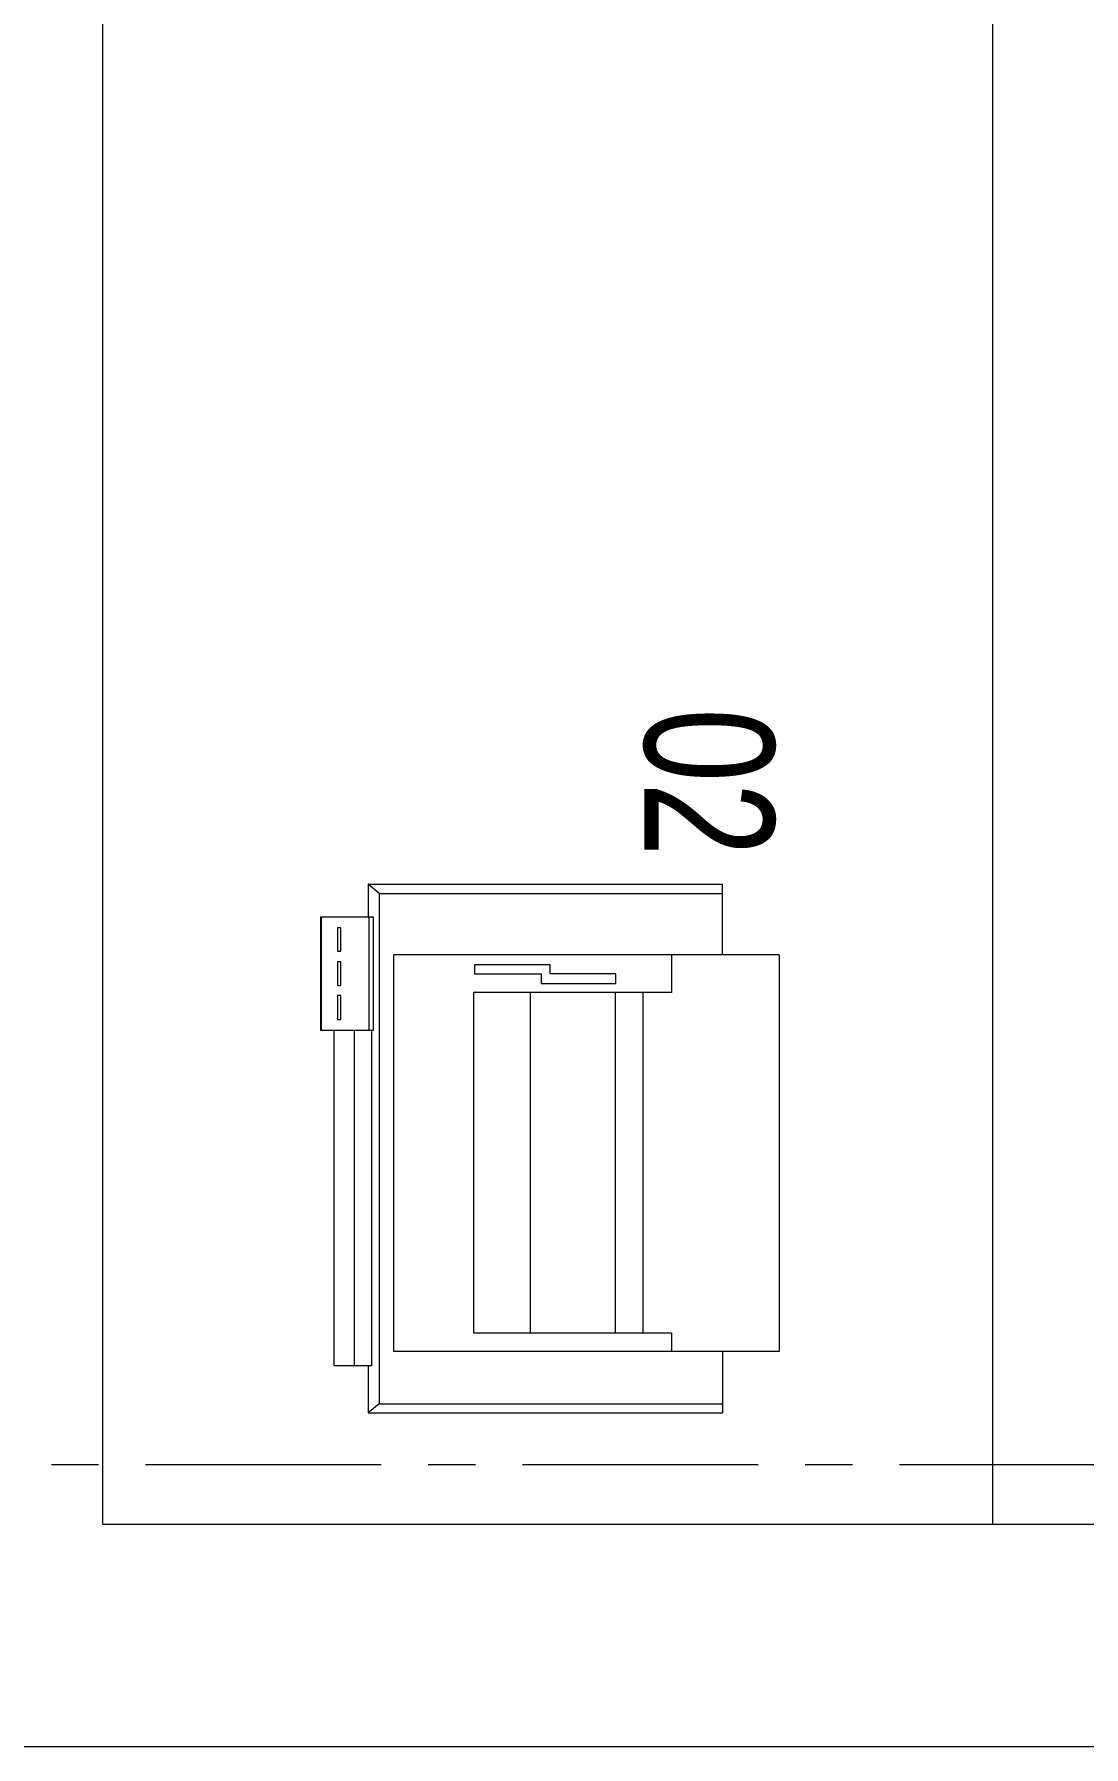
# Model space of a CAD drawing. Header units: millimetres. Extents: x 26027 to 581921, y 7230 to 233891.
# Drawn here: x 475439 to 476146, y 208055 to 209209 of the extents above; entities that cross this region are included whole.
import ezdxf

# ---------------------------------------------------------------- set-up
doc = ezdxf.new("R2010")
doc.units = ezdxf.units.MM
doc.header["$LTSCALE"] = 5
doc.linetypes.add('CENTER', pattern=[50.8, 31.75, -6.35, 6.35, -6.35])
doc.layers.get('0').update_dxf_attribs({"color": 252})
doc.layers.add('axes', color=252, linetype='Continuous')
doc.layers.add('Medical Equipment and Furniture', color=252, linetype='Continuous', lineweight=0)
doc.layers.add('Walls', color=252, linetype='Continuous', lineweight=5)
doc.styles.add('X3G_ENTITY_257CFD', font='swisscl.ttf', dxfattribs={"height": 200})

# ---------------------------------------------------------------- blocks, each defined once
blk = doc.blocks.new('ITPPLT2C-P')
at = {"color": 0}
for p, q in [((0.0229, 0.0318), (0.2618, 0.0318)), ((0.0304, 0.0256), (0.0229, 0.0318)), ((0.0229, 0), (0.0229, 0.0318)), ((0.0304, -0.3182), (0.0304, 0.0256)), ((0.0304, 0.0256), (0.2618, 0.0256)), ((0.2618, -0.0096), (0.2618, 0.0318)), ((0, 0), (0, -0.2262)), ((0.0252, 0), (0, 0)), ((0.0139, 0), (0.0139, -0.2262)), ((0.0252, 0), (0.0139, 0)), ((0.0252, -0.2262), (0.0252, 0)), ((0.0401, -0.2769), (0.0401, -0.0096)), ((0.3, -0.0096), (0.0401, -0.0096)), ((0.2274, -0.0222), (0.2274, -0.0096)), ((0.3, -0.2769), (0.3, -0.0096)), ((0.0939, -0.2515), (0.0939, -0.0222)), ((0.0939, -0.0222), (0.2274, -0.0222)), ((0.1321, -0.2515), (0.1321, -0.0222)), ((0.1894, -0.2515), (0.1894, -0.0222)), ((0.2082, -0.2515), (0.2082, -0.0222)), ((-0.0091, -0.2262), (0.0267, -0.2262)), ((-0.0091, -0.3023), (-0.0091, -0.2262)), ((-0.0087, -0.2262), (0.0236, -0.2262)), ((-0.0087, -0.3023), (-0.0087, -0.2262)), ((0, -0.2262), (0.0252, -0.2262)), ((0.0139, -0.2262), (0.0252, -0.2262)), ((0.0236, -0.2262), (0.0236, -0.3023)), ((0.0267, -0.2262), (0.0267, -0.3023)), ((0.0023, -0.2495), (0.0023, -0.2334)), ((0.0023, -0.2334), (0.0045, -0.2334)), ((0.0045, -0.2334), (0.0045, -0.2495)), ((0.0045, -0.2495), (0.0023, -0.2495)), ((0.2274, -0.2515), (0.0939, -0.2515)), ((0.2274, -0.2769), (0.2274, -0.2515)), ((0.0023, -0.2721), (0.0023, -0.2562)), ((0.0023, -0.2562), (0.0045, -0.2562)), ((0.0045, -0.2562), (0.0045, -0.2721)), ((0.0947, -0.2701), (0.0947, -0.2641)), ((0.0947, -0.2641), (0.1395, -0.2641)), ((0.1395, -0.2575), (0.19, -0.2575)), ((0.1395, -0.2641), (0.1395, -0.2575)), ((0.19, -0.2641), (0.1457, -0.2641)), ((0.1457, -0.2641), (0.1457, -0.2701)), ((0.19, -0.2575), (0.19, -0.2641)), ((0.0045, -0.2721), (0.0023, -0.2721)), ((0.3, -0.2769), (0.0401, -0.2769)), ((0.1457, -0.2701), (0.0947, -0.2701)), ((0.2618, -0.2769), (0.2618, -0.3246)), ((0.0023, -0.295), (0.0023, -0.2793)), ((0.0023, -0.2793), (0.0045, -0.2793)), ((0.0045, -0.2793), (0.0045, -0.295)), ((0.0045, -0.295), (0.0023, -0.295)), ((0.0267, -0.3023), (-0.0091, -0.3023)), ((0.0236, -0.3023), (-0.0087, -0.3023)), ((0.0229, -0.3246), (0.0229, -0.3023)), ((0.0304, -0.3182), (0.0229, -0.3246)), ((0.0304, -0.3182), (0.2618, -0.3182)), ((0.0229, -0.3246), (0.2618, -0.3246))]:
    blk.add_line(p, q, dxfattribs=at)

msp = doc.modelspace()

# ---------------------------------------------------------------- linework, layer by layer
at = {"layer": 'axes', "linetype": 'CENTER', "lineweight": 0}
msp.add_line((484308.8, 208245.3, 0), (460780.9, 208245.3, 0), dxfattribs=at)
at = {"layer": 'Medical Equipment and Furniture'}
msp.add_line((476084.9, 208205.3, 4.7), (476084.9, 209235.3, 4.7), dxfattribs=at)
at = {"layer": 'Walls', "elevation": 4.7}
msp.add_lwpolyline([(478063.8, 208055.3), (475334.9, 208055.3), (475334.9, 210510.3), (475128.8, 210510.3), (475128.8, 210660.3), (475484.9, 210660.3), (475484.9, 208205.3), (478063.8, 208205.3)], dxfattribs=at)

# ---------------------------------------------------------------- block references
at = {"layer": 'Medical Equipment and Furniture', "extrusion": (-1.19915e-18, -8.17187e-07, -1), "xscale": 1000.000000000001, "yscale": 1000.000000000001, "zscale": 1000.000000000001, "rotation": 179.999999993257}
msp.add_blockref('ITPPLT2C-P', (-475641, 208312, -4.9), dxfattribs=at)

# ---------------------------------------------------------------- texts
at = {"layer": 'Medical Equipment and Furniture', "insert": (475937.7, 208705.2, 4.7), "char_height": 87.47, "attachment_point": 2, "rotation": 270, "style": 'X3G_ENTITY_257CFD'}
msp.add_mtext('02', dxfattribs=at)

doc.saveas('drawing.dxf')
